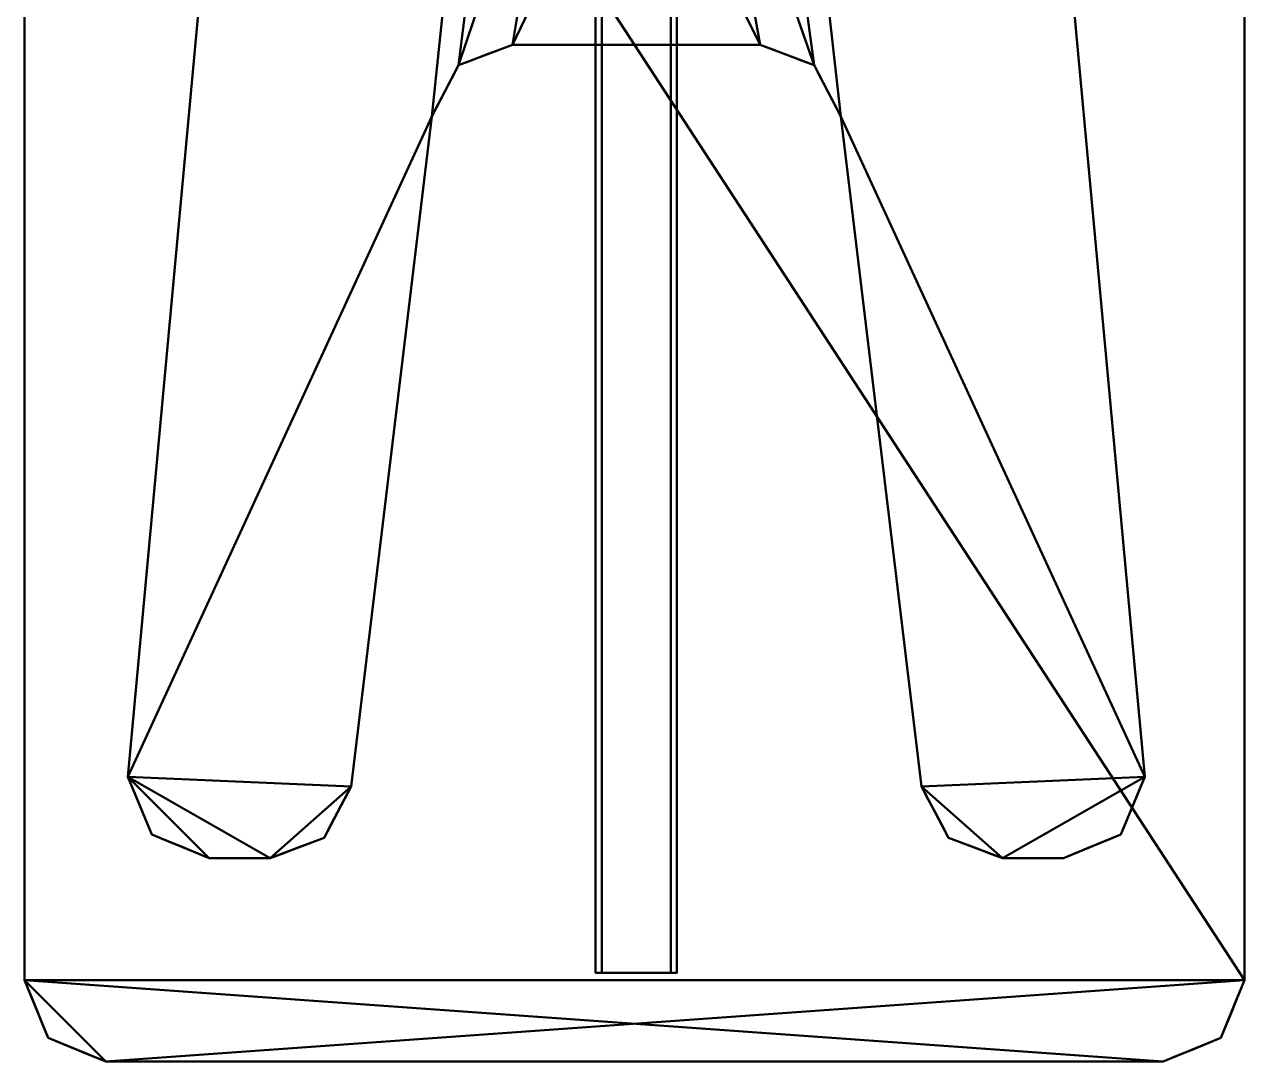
# Model space of a CAD drawing. Header units: millimetres. Extents: x -150 to 150, y -250 to 250.
# Drawn here: x -150.4 to 149.6, y -250 to 5 of the extents above; entities that cross this region are included whole.
import ezdxf

# ---------------------------------------------------------------- set-up
doc = ezdxf.new("R2010")
doc.units = ezdxf.units.MM
doc.layers.add('I-FURN', color=7, linetype='Continuous', lineweight=50)

msp = doc.modelspace()

# ---------------------------------------------------------------- meshes
at = {"layer": 'I-FURN', "color": 45, "true_color": 0xad8360}
mesh = msp.add_polyface(dxfattribs=at)
corners = [(149.56, -230, 700), (149.56, 230, 700), (143.7, 244.14, 700), (129.56, 250, 700), (-130.44, 250, 700), (-144.59, 244.14, 700), (-150.44, 230, 700), (-150.44, -230, 700), (-144.59, -244.14, 700), (-130.44, -250, 700), (129.56, -250, 700), (143.7, -244.14, 700)]
mesh.append_faces([[corners[k] for k in face] for face in [(7, 0, 1, 6)]], dxfattribs={"vtx0": -1, "vtx2": -1, "color": 45})
mesh.append_faces([[corners[k] for k in face] for face in [(10, 11, 0, 7), (4, 5, 6, 1)]], dxfattribs={"vtx2": -1, "vtx3": -1, "color": 45})
mesh.append_faces([[corners[k] for k in face] for face in [(1, 2, 3, 4), (7, 8, 9, 10)]], dxfattribs={"vtx3": -1, "color": 45})
mesh = msp.add_polyface(dxfattribs=at)
corners = [(-130.44, 250, 675), (129.56, 250, 675), (143.7, 244.14, 675), (149.56, 230, 675), (149.56, -230, 675), (143.7, -244.14, 675), (129.56, -250, 675), (-130.44, -250, 675), (-144.59, -244.14, 675), (-150.44, -230, 675), (-150.44, 230, 675), (-144.59, 244.14, 675)]
mesh.append_faces([[corners[k] for k in face] for face in [(3, 1, 2)]], dxfattribs={"vtx0": -1, "color": 45})
mesh.append_faces([[corners[k] for k in face] for face in [(3, 4, 10, 1), (9, 10, 4, 7)]], dxfattribs={"vtx1": -1, "vtx2": -1, "vtx3": -1, "color": 45})
mesh.append_faces([[corners[k] for k in face] for face in [(7, 8, 9)]], dxfattribs={"vtx2": -1, "color": 45})
mesh.append_faces([[corners[k] for k in face] for face in [(4, 5, 6, 7), (10, 11, 0, 1)]], dxfattribs={"vtx3": -1, "color": 45})
mesh = msp.add_polyface(dxfattribs=at)
corners = [(-150.44, -230, 700), (-150.44, 230, 700), (-150.44, 230, 675), (-150.44, -230, 675)]
mesh.append_faces([[corners[k] for k in face] for face in [(2, 3, 0, 1)]], dxfattribs={"color": 45})
mesh = msp.add_polyface(dxfattribs=at)
corners = [(149.56, -230, 675), (149.56, 230, 675), (149.56, 230, 700), (149.56, -230, 700)]
mesh.append_faces([[corners[k] for k in face] for face in [(1, 2, 3, 0)]], dxfattribs={"color": 45})
at = {"layer": 'I-FURN', "color": 250, "true_color": 0x1d1d1d}
mesh = msp.add_polyface(dxfattribs=at)
corners = [(91.67, 181.83, 10), (85.24, 194.78, 10), (71.76, 200, 10), (-71.76, 200, 10), (-85.24, 194.78, 10), (-91.67, 181.83, 10), (-125, -180, 10), (-119.14, -194.14, 10), (-105, -200, 10), (-90, -200, 10), (-76.73, -194.96, 10), (-70.14, -182.39, 10), (-50.28, -17.61, 10), (-43.69, -5.04, 10), (-30.42, 0, 10), (30.42, 0, 10), (43.69, -5.04, 10), (50.28, -17.61, 10), (70.14, -182.39, 10), (76.73, -194.96, 10), (90, -200, 10), (105, -200, 10), (119.14, -194.14, 10), (125, -180, 10), (-0.44, 62.5, 10), (-19.19, 67.52, 10), (-32.92, 81.25, 10), (-37.94, 100, 10), (-32.92, 118.75, 10), (-19.19, 132.48, 10), (-0.44, 137.5, 10), (18.31, 132.48, 10), (32.03, 118.75, 10), (37.06, 100, 10), (32.03, 81.25, 10), (18.31, 67.52, 10)]
mesh.append_faces([[corners[k] for k in face] for face in [(11, 9, 10)]], dxfattribs={"vtx0": -1, "color": 250})
mesh.append_faces([[corners[k] for k in face] for face in [(35, 16, 34)]], dxfattribs={"vtx0": -1, "vtx1": -1, "color": 250})
mesh.append_faces([[corners[k] for k in face] for face in [(31, 0, 2, 30), (0, 33, 17, 23)]], dxfattribs={"vtx0": -1, "vtx1": -1, "vtx2": -1, "color": 250})
mesh.append_faces([[corners[k] for k in face] for face in [(12, 27, 5, 6)]], dxfattribs={"vtx0": -1, "vtx1": -1, "vtx3": -1, "color": 250})
mesh.append_faces([[corners[k] for k in face] for face in [(30, 2, 3, 29), (13, 26, 27, 12)]], dxfattribs={"vtx0": -1, "vtx2": -1, "color": 250})
mesh.append_faces([[corners[k] for k in face] for face in [(23, 17, 18, 20)]], dxfattribs={"vtx0": -1, "vtx2": -1, "vtx3": -1, "color": 250})
mesh.append_faces([[corners[k] for k in face] for face in [(8, 9, 6, 7)]], dxfattribs={"vtx1": -1, "color": 250})
mesh.append_faces([[corners[k] for k in face] for face in [(27, 28, 5), (28, 29, 5), (31, 32, 0), (32, 33, 0)]], dxfattribs={"vtx1": -1, "vtx2": -1, "color": 250})
mesh.append_faces([[corners[k] for k in face] for face in [(11, 12, 6, 9)]], dxfattribs={"vtx1": -1, "vtx2": -1, "vtx3": -1, "color": 250})
mesh.append_faces([[corners[k] for k in face] for face in [(25, 26, 13, 14), (35, 24, 15, 16), (33, 34, 16, 17), (24, 25, 14, 15)]], dxfattribs={"vtx1": -1, "vtx3": -1, "color": 250})
mesh.append_faces([[corners[k] for k in face] for face in [(0, 1, 2), (18, 19, 20), (21, 22, 23, 20)]], dxfattribs={"vtx2": -1, "color": 250})
mesh.append_faces([[corners[k] for k in face] for face in [(3, 4, 5, 29)]], dxfattribs={"vtx2": -1, "vtx3": -1, "color": 250})
mesh = msp.add_polyface(dxfattribs=at)
corners = [(71.76, 200), (85.24, 194.78), (91.67, 181.83), (125, -180), (119.14, -194.14), (105, -200), (90, -200), (76.73, -194.96), (70.14, -182.39), (50.28, -17.61), (43.69, -5.04), (30.42, 0), (-30.42, 0), (-43.69, -5.04), (-50.28, -17.61), (-70.14, -182.39), (-76.73, -194.96), (-90, -200), (-105, -200), (-119.14, -194.14), (-125, -180), (-91.67, 181.83), (-85.24, 194.78), (-71.76, 200), (-0.44, 137.5), (-19.19, 132.48), (-32.92, 118.75), (-37.94, 100), (-32.92, 81.25), (-19.19, 67.52), (-0.44, 62.5), (18.31, 67.52), (32.03, 81.25), (37.06, 100), (32.03, 118.75), (18.31, 132.48)]
mesh.append_faces([[corners[k] for k in face] for face in [(15, 20, 14), (9, 3, 8)]], dxfattribs={"vtx0": -1, "vtx1": -1, "color": 250})
mesh.append_faces([[corners[k] for k in face] for face in [(21, 27, 14, 20)]], dxfattribs={"vtx0": -1, "vtx1": -1, "vtx2": -1, "color": 250})
mesh.append_faces([[corners[k] for k in face] for face in [(0, 2, 35, 24), (9, 33, 2, 3)]], dxfattribs={"vtx0": -1, "vtx1": -1, "vtx3": -1, "color": 250})
mesh.append_faces([[corners[k] for k in face] for face in [(21, 26, 27), (13, 28, 29), (21, 25, 26), (2, 34, 35), (2, 33, 34), (10, 32, 33, 9)]], dxfattribs={"vtx0": -1, "vtx2": -1, "color": 250})
mesh.append_faces([[corners[k] for k in face] for face in [(16, 17, 15), (19, 20, 18)]], dxfattribs={"vtx1": -1, "color": 250})
mesh.append_faces([[corners[k] for k in face] for face in [(17, 18, 20, 15)]], dxfattribs={"vtx1": -1, "vtx2": -1, "vtx3": -1, "color": 250})
mesh.append_faces([[corners[k] for k in face] for face in [(23, 0, 24, 25), (27, 28, 13, 14), (30, 31, 11, 12), (31, 32, 10, 11), (29, 30, 12, 13)]], dxfattribs={"vtx1": -1, "vtx3": -1, "color": 250})
mesh.append_faces([[corners[k] for k in face] for face in [(0, 1, 2)]], dxfattribs={"vtx2": -1, "color": 250})
mesh.append_faces([[corners[k] for k in face] for face in [(21, 22, 23, 25), (6, 7, 8, 3)]], dxfattribs={"vtx2": -1, "vtx3": -1, "color": 250})
mesh.append_faces([[corners[k] for k in face] for face in [(3, 4, 5, 6)]], dxfattribs={"vtx3": -1, "color": 250})
mesh = msp.add_polyface(dxfattribs=at)
corners = [(-91.67, 181.83), (-125, -180), (-125, -180, 10), (-91.67, 181.83, 10)]
mesh.append_faces([[corners[k] for k in face] for face in [(1, 2, 3, 0)]], dxfattribs={"color": 250})
mesh = msp.add_polyface(dxfattribs=at)
corners = [(125, -180), (91.67, 181.83), (91.67, 181.83, 10), (125, -180, 10)]
mesh.append_faces([[corners[k] for k in face] for face in [(0, 1, 2, 3)]], dxfattribs={"color": 250})
mesh = msp.add_polyface(dxfattribs=at)
corners = [(-10, 171.86, 655), (10, 171.86, 655), (10, -228.14, 655), (-10, -228.14, 655)]
mesh.append_faces([[corners[k] for k in face] for face in [(2, 3, 0, 1)]], dxfattribs={"color": 250})
mesh = msp.add_polyface(dxfattribs=at)
corners = [(10, 171.86, 675), (-10, 171.86, 675), (-10, -228.14, 675), (10, -228.14, 675)]
mesh.append_faces([[corners[k] for k in face] for face in [(0, 1, 2, 3)]], dxfattribs={"color": 250})
mesh = msp.add_polyface(dxfattribs=at)
corners = [(-10, 171.86, 675), (-10, 171.86, 655), (-10, -228.14, 655), (-10, -228.14, 675)]
mesh.append_faces([[corners[k] for k in face] for face in [(2, 3, 0, 1)]], dxfattribs={"color": 250})
mesh = msp.add_polyface(dxfattribs=at)
corners = [(8.5, 171.86, 656.5), (-8.5, 171.86, 656.5), (-8.5, -228.14, 656.5), (8.5, -228.14, 656.5)]
mesh.append_faces([[corners[k] for k in face] for face in [(2, 3, 0, 1)]], dxfattribs={"color": 250})
mesh = msp.add_polyface(dxfattribs=at)
corners = [(-8.5, 171.86, 673.5), (8.5, 171.86, 673.5), (8.5, -228.14, 673.5), (-8.5, -228.14, 673.5)]
mesh.append_faces([[corners[k] for k in face] for face in [(3, 0, 1, 2)]], dxfattribs={"color": 250})
mesh = msp.add_polyface(dxfattribs=at)
corners = [(-8.5, 171.86, 656.5), (-8.5, 171.86, 673.5), (-8.5, -228.14, 673.5), (-8.5, -228.14, 656.5)]
mesh.append_faces([[corners[k] for k in face] for face in [(1, 2, 3, 0)]], dxfattribs={"color": 250})
mesh = msp.add_polyface(dxfattribs=at)
corners = [(8.5, 171.86, 673.5), (8.5, 171.86, 656.5), (8.5, -228.14, 656.5), (8.5, -228.14, 673.5)]
mesh.append_faces([[corners[k] for k in face] for face in [(3, 0, 1, 2)]], dxfattribs={"color": 250})
mesh = msp.add_polyface(dxfattribs=at)
corners = [(10, 171.86, 655), (10, 171.86, 675), (10, -228.14, 675), (10, -228.14, 655)]
mesh.append_faces([[corners[k] for k in face] for face in [(0, 1, 2, 3)]], dxfattribs={"color": 250})
mesh = msp.add_polyface(dxfattribs=at)
corners = [(-50.28, -17.61), (-43.69, -5.04), (-30.42, 0), (-30.42, 0, 10), (-43.69, -5.04, 10), (-50.28, -17.61, 10), (-47.18, -11.7, 10), (-46.98, -11.32), (-48.63, -14.46), (-37.05, -2.52, 10), (-37.05, -2.52), (-40.37, -3.78), (-45.44, -8.37, 10), (-33.74, -1.26, 10), (-33.74, -1.26), (-40.37, -3.78, 10), (-45.34, -8.18)]
mesh.append_faces([[corners[k] for k in face] for face in [(12, 7, 16, 4), (6, 8, 7, 12), (4, 16, 1)]], dxfattribs={"vtx0": -1, "vtx2": -1, "color": 250})
mesh.append_faces([[corners[k] for k in face] for face in [(1, 11, 15, 4), (10, 14, 13, 9), (9, 15, 11, 10)]], dxfattribs={"vtx1": -1, "vtx3": -1, "color": 250})
mesh.append_faces([[corners[k] for k in face] for face in [(5, 0, 8, 6)]], dxfattribs={"vtx2": -1, "color": 250})
mesh.append_faces([[corners[k] for k in face] for face in [(14, 2, 3, 13)]], dxfattribs={"vtx3": -1, "color": 250})
mesh = msp.add_polyface(dxfattribs=at)
corners = [(-30.42, 0), (30.42, 0), (30.42, 0, 10), (-30.42, 0, 10)]
mesh.append_faces([[corners[k] for k in face] for face in [(0, 1, 2, 3)]], dxfattribs={"color": 250})
mesh = msp.add_polyface(dxfattribs=at)
corners = [(30.42, 0), (43.69, -5.04), (50.28, -17.61), (50.28, -17.61, 10), (43.69, -5.04, 10), (30.42, 0, 10), (37.05, -2.52, 10), (37.05, -2.52), (33.54, -1.18), (47.18, -11.7, 10), (46.98, -11.32), (45.34, -8.18), (40.37, -3.78), (40.37, -3.78, 10), (33.74, -1.26, 10), (48.63, -14.46), (45.44, -8.37, 10)]
mesh.append_faces([[corners[k] for k in face] for face in [(10, 9, 16, 11), (4, 1, 11, 16), (9, 10, 15)]], dxfattribs={"vtx0": -1, "vtx2": -1, "color": 250})
mesh.append_faces([[corners[k] for k in face] for face in [(3, 9, 15, 2)]], dxfattribs={"vtx1": -1, "color": 250})
mesh.append_faces([[corners[k] for k in face] for face in [(4, 13, 1), (8, 7, 14)]], dxfattribs={"vtx1": -1, "vtx2": -1, "color": 250})
mesh.append_faces([[corners[k] for k in face] for face in [(13, 6, 12, 1), (6, 14, 7, 12)]], dxfattribs={"vtx1": -1, "vtx3": -1, "color": 250})
mesh.append_faces([[corners[k] for k in face] for face in [(5, 0, 8, 14)]], dxfattribs={"vtx2": -1, "color": 250})
mesh = msp.add_polyface(dxfattribs=at)
corners = [(-70.14, -182.39), (-50.28, -17.61), (-50.28, -17.61, 10), (-70.14, -182.39, 10)]
mesh.append_faces([[corners[k] for k in face] for face in [(1, 2, 3, 0)]], dxfattribs={"color": 250})
mesh = msp.add_polyface(dxfattribs=at)
corners = [(50.28, -17.61), (70.14, -182.39), (70.14, -182.39, 10), (50.28, -17.61, 10)]
mesh.append_faces([[corners[k] for k in face] for face in [(1, 2, 3, 0)]], dxfattribs={"color": 250})
mesh = msp.add_polyface(dxfattribs=at)
corners = [(-125, -180), (-119.14, -194.14), (-105, -200), (-105, -200, 10), (-119.14, -194.14, 10), (-125, -180, 10), (-111.13, -197.46, 10), (-112.07, -197.07), (-108.54, -198.54), (-122.07, -187.07, 10), (-122.07, -187.07), (-120.61, -190.61), (-115.14, -195.8, 10), (-123.54, -183.54, 10), (-123.54, -183.54), (-120.61, -190.61, 10), (-115.61, -195.61)]
mesh.append_faces([[corners[k] for k in face] for face in [(15, 11, 1, 4), (13, 14, 10, 9), (11, 15, 9, 10), (16, 12, 4, 1)]], dxfattribs={"vtx0": -1, "vtx2": -1, "color": 250})
mesh.append_faces([[corners[k] for k in face] for face in [(16, 7, 12)]], dxfattribs={"vtx1": -1, "vtx2": -1, "color": 250})
mesh.append_faces([[corners[k] for k in face] for face in [(6, 12, 7, 8)]], dxfattribs={"vtx1": -1, "vtx3": -1, "color": 250})
mesh.append_faces([[corners[k] for k in face] for face in [(5, 0, 14, 13)]], dxfattribs={"vtx2": -1, "color": 250})
mesh.append_faces([[corners[k] for k in face] for face in [(8, 2, 3, 6)]], dxfattribs={"vtx3": -1, "color": 250})
mesh = msp.add_polyface(dxfattribs=at)
corners = [(-90, -200), (-76.73, -194.96), (-70.14, -182.39), (-70.14, -182.39, 10), (-76.73, -194.96, 10), (-90, -200, 10), (-73.44, -188.68, 10), (-73.44, -188.68), (-71.69, -185.35), (-83.77, -197.64, 10), (-83.37, -197.48), (-80.05, -196.22), (-75.08, -191.82), (-75.08, -191.82, 10), (-71.79, -185.54, 10), (-86.68, -198.74), (-80.25, -196.3, 10)]
mesh.append_faces([[corners[k] for k in face] for face in [(15, 9, 5, 0)]], dxfattribs={"vtx0": -1, "color": 250})
mesh.append_faces([[corners[k] for k in face] for face in [(15, 10, 9)]], dxfattribs={"vtx1": -1, "vtx2": -1, "color": 250})
mesh.append_faces([[corners[k] for k in face] for face in [(16, 9, 10, 11), (6, 13, 12, 7), (13, 4, 1, 12), (11, 1, 4, 16), (14, 6, 7, 8)]], dxfattribs={"vtx1": -1, "vtx3": -1, "color": 250})
mesh.append_faces([[corners[k] for k in face] for face in [(8, 2, 3, 14)]], dxfattribs={"vtx3": -1, "color": 250})
mesh = msp.add_polyface(dxfattribs=at)
corners = [(70.14, -182.39), (76.73, -194.96), (90, -200), (90, -200, 10), (76.73, -194.96, 10), (70.14, -182.39, 10), (83.77, -197.64, 10), (83.37, -197.48), (86.68, -198.74), (73.44, -188.68, 10), (73.44, -188.68), (75.08, -191.82), (80.25, -196.3, 10), (71.79, -185.54, 10), (71.79, -185.54), (75.08, -191.82, 10), (80.05, -196.22)]
mesh.append_faces([[corners[k] for k in face] for face in [(12, 16, 7, 6), (15, 11, 1, 4), (13, 14, 10, 9), (11, 15, 9, 10), (6, 7, 8), (4, 1, 16, 12)]], dxfattribs={"vtx0": -1, "vtx2": -1, "color": 250})
mesh.append_faces([[corners[k] for k in face] for face in [(5, 0, 14, 13)]], dxfattribs={"vtx2": -1, "color": 250})
mesh.append_faces([[corners[k] for k in face] for face in [(8, 2, 3, 6)]], dxfattribs={"vtx3": -1, "color": 250})
mesh = msp.add_polyface(dxfattribs=at)
corners = [(105, -200), (119.14, -194.14), (125, -180), (125, -180, 10), (119.14, -194.14, 10), (105, -200, 10), (122.07, -187.07, 10), (122.07, -187.07), (123.73, -183.07), (111.13, -197.46, 10), (112.07, -197.07), (115.61, -195.61), (120.61, -190.61), (120.61, -190.61, 10), (123.54, -183.54, 10), (108.54, -198.54), (115.14, -195.8, 10)]
mesh.append_faces([[corners[k] for k in face] for face in [(15, 9, 5, 0)]], dxfattribs={"vtx0": -1, "color": 250})
mesh.append_faces([[corners[k] for k in face] for face in [(15, 10, 9)]], dxfattribs={"vtx1": -1, "vtx2": -1, "color": 250})
mesh.append_faces([[corners[k] for k in face] for face in [(14, 6, 7, 8), (11, 1, 4, 16), (6, 13, 12, 7), (13, 4, 1, 12), (16, 9, 10, 11)]], dxfattribs={"vtx1": -1, "vtx3": -1, "color": 250})
mesh.append_faces([[corners[k] for k in face] for face in [(8, 2, 3, 14)]], dxfattribs={"vtx3": -1, "color": 250})
mesh = msp.add_polyface(dxfattribs=at)
corners = [(-105, -200), (-90, -200), (-90, -200, 10), (-105, -200, 10)]
mesh.append_faces([[corners[k] for k in face] for face in [(0, 1, 2, 3)]], dxfattribs={"color": 250})
mesh = msp.add_polyface(dxfattribs=at)
corners = [(90, -200), (105, -200), (105, -200, 10), (90, -200, 10)]
mesh.append_faces([[corners[k] for k in face] for face in [(1, 2, 3, 0)]], dxfattribs={"color": 250})
at = {"layer": 'I-FURN', "color": 45, "true_color": 0xad8360}
mesh = msp.add_polyface(dxfattribs=at)
corners = [(-130.44, -250, 700), (-144.59, -244.14, 700), (-150.44, -230, 700), (-150.44, -230, 675), (-144.59, -244.14, 675), (-130.44, -250, 675), (-140.26, -245.93, 700), (-137.51, -247.07, 675), (-135.35, -247.97, 675), (-147.51, -237.07, 700), (-147.51, -237.07, 675), (-146.05, -240.61, 675), (-141.05, -245.61, 675), (-135.35, -247.97, 700), (-148.98, -233.54, 700), (-148.98, -233.54, 675), (-146.05, -240.61, 700)]
mesh.append_faces([[corners[k] for k in face] for face in [(16, 11, 4, 1), (12, 6, 1, 4), (10, 9, 14, 15), (11, 16, 9, 10), (13, 7, 8), (6, 12, 7, 13)]], dxfattribs={"vtx0": -1, "vtx2": -1, "color": 45})
mesh.append_faces([[corners[k] for k in face] for face in [(2, 3, 15, 14)]], dxfattribs={"vtx2": -1, "color": 45})
mesh.append_faces([[corners[k] for k in face] for face in [(8, 5, 0, 13)]], dxfattribs={"vtx3": -1, "color": 45})
at = {"layer": 'I-FURN', "color": 250, "true_color": 0x1d1d1d}
mesh = msp.add_polyface(dxfattribs=at)
corners = [(-10, -228.14, 655), (10, -228.14, 655), (10, -228.14, 675), (-10, -228.14, 675), (8.5, -228.14, 656.5), (-8.5, -228.14, 656.5), (-8.5, -228.14, 673.5), (8.5, -228.14, 673.5)]
mesh.append_faces([[corners[k] for k in face] for face in [(2, 7, 4, 1), (1, 4, 5, 0)]], dxfattribs={"vtx0": -1, "vtx2": -1, "color": 250})
mesh.append_faces([[corners[k] for k in face] for face in [(6, 7, 2, 3), (5, 6, 3, 0)]], dxfattribs={"vtx1": -1, "vtx3": -1, "color": 250})
at = {"layer": 'I-FURN', "color": 45, "true_color": 0xad8360}
mesh = msp.add_polyface(dxfattribs=at)
corners = [(149.56, -230, 700), (143.7, -244.14, 700), (129.56, -250, 700), (129.56, -250, 675), (143.7, -244.14, 675), (149.56, -230, 675), (145.49, -239.81, 700), (146.63, -237.07, 675), (147.52, -234.91, 675), (136.63, -247.07, 700), (136.63, -247.07, 675), (140.16, -245.61, 675), (145.16, -240.61, 675), (147.52, -234.91, 700), (133.09, -248.54, 700), (133.09, -248.54, 675), (140.16, -245.61, 700)]
mesh.append_faces([[corners[k] for k in face] for face in [(16, 11, 4, 1), (14, 15, 10, 9), (11, 16, 9, 10), (12, 6, 1, 4)]], dxfattribs={"vtx0": -1, "vtx2": -1, "color": 45})
mesh.append_faces([[corners[k] for k in face] for face in [(0, 13, 8, 5)]], dxfattribs={"vtx1": -1, "color": 45})
mesh.append_faces([[corners[k] for k in face] for face in [(12, 7, 6)]], dxfattribs={"vtx1": -1, "vtx2": -1, "color": 45})
mesh.append_faces([[corners[k] for k in face] for face in [(7, 8, 13, 6)]], dxfattribs={"vtx1": -1, "vtx3": -1, "color": 45})
mesh.append_faces([[corners[k] for k in face] for face in [(2, 3, 15, 14)]], dxfattribs={"vtx2": -1, "color": 45})
mesh = msp.add_polyface(dxfattribs=at)
corners = [(129.56, -250, 700), (-130.44, -250, 700), (-130.44, -250, 675), (129.56, -250, 675)]
mesh.append_faces([[corners[k] for k in face] for face in [(3, 0, 1, 2)]], dxfattribs={"color": 45})

doc.saveas('drawing.dxf')
